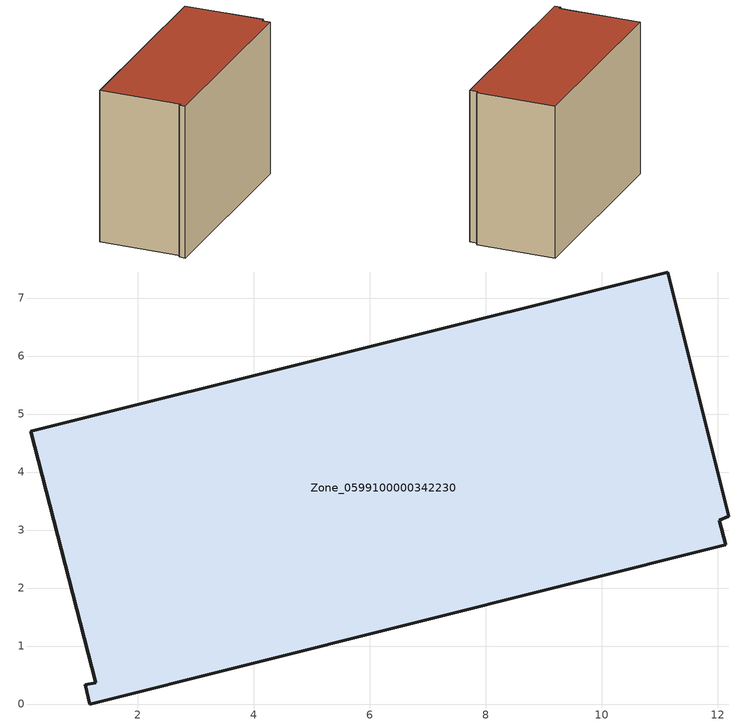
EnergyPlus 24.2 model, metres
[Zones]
Zone_0599100000342230
 floor ground (C_G): 1.17,0 1.09,0.33 1.28,0.37 0.15,4.71 11.14,7.45 12.19,3.24 12.02,3.17 12.14,2.75 z0
 wall outside (C_F): 12.14,2.75 12.02,3.17 12.19,3.24 11.14,7.45 0.15,4.71 1.28,0.37 1.09,0.33 1.17,0 12.14,2.75 z0:8.52
 roof outside (C_R): 0.15,4.71 1.28,0.37 1.09,0.33 1.17,0 12.14,2.75 12.02,3.17 12.19,3.24 11.14,7.45 z8.52
[BUILDING]
Pand.0599100000342230: North Axis=0; Terrain=City; Loads Convergence Tolerance Value=0.04; Temperature Convergence Tolerance Value=0.4; Solar Distribution=FullExterior; Maximum Number of Warmup Days=25; Minimum Number of Warmup Days=1
[Site:Location]
Rotterdam.The.Hague.AP_ZH_NLD Design_Conditions: Latitude=51.96; Longitude=4.45; Time Zone=1; Elevation=-4.5
[SITE:GROUNDTEMPERATURE:BUILDINGSURFACE]
18, 18, 18, 18, 18, 18, 18, 18, 18, 18, 18, 18
[MATERIAL] Thermal Absorptance=0.9; Solar Absorptance=0.7; Visible Absorptance=0.7
Name | Roughness | Thickness | Conductivity | Density | Specific Heat
G.TI.1992-2005 | MediumSmooth | 0.15 | 0.06 | 540 | 1210
F.TI.1992-2005 | Rough | 0.3 | 0.12 | 1920 | 840
R.TI.1992-2005 | MediumRough | 0.2 | 0.08 | 1500 | 1000
[CONSTRUCTION]
C_G: G.TI.1992-2005
C_F: F.TI.1992-2005
C_R: R.TI.1992-2005
[ZONE]
Zone_0599100000342230: Type=1; Multiplier=1; Ceiling Height=Autocalculate; Volume=Autocalculate; Floor Area=autocalculate; Part of Total Floor Area=Yes
[ZONEINFILTRATION:DESIGNFLOWRATE]
Infil_Zone_0599100000342230: Zone or ZoneList or Space or SpaceList=Zone_0599100000342230; Schedule=AlwaysOn; Design Flow Rate Calculation Method=Flow/Area; Flow Rate per Floor Area=0.0015; Constant Term Coefficient=1; Temperature Term Coefficient=0; Velocity Term Coefficient=0; Velocity Squared Term Coefficient=0
[HVACTEMPLATE:ZONE:IDEALLOADSAIRSYSTEM]
Zone_0599100000342230: Maximum Heating Supply Air Temperature=50; Minimum Cooling Supply Air Temperature=13; Maximum Heating Supply Air Humidity Ratio=0.0156; Minimum Cooling Supply Air Humidity Ratio=0.0077; Heating Limit=NoLimit; Cooling Limit=NoLimit; Dehumidification Control Type=ConstantSensibleHeatRatio; Cooling Sensible Heat Ratio=0.7; Dehumidification Setpoint=60; Humidification Control Type=None; Humidification Setpoint=30; Outdoor Air Method=None; Outdoor Air Flow Rate per Person=0.00944; Outdoor Air Flow Rate per Zone Floor Area=0; Outdoor Air Flow Rate per Zone=0; Demand Controlled Ventilation Type=None; Outdoor Air Economizer Type=NoEconomizer; Heat Recovery Type=None; Sensible Heat Recovery Effectiveness=0.7; Latent Heat Recovery Effectiveness=0.65
[ZONECONTROL:THERMOSTAT]
ThermostatControl_Zone_0599100000342230: Zone or ZoneList=Zone_0599100000342230; Control Type Schedule=DualSetpointControlType; Control 1=Thermostat_Zone_0599100000342230; Temperature Difference Between Cutout And Setpoint=0
[THERMOSTATSETPOINT:DUALSETPOINT]
Thermostat_Zone_0599100000342230: Heating Setpoint Temperature Schedule=HeatingSetpoint_Zone_0599100000342230; Cooling Setpoint Temperature Schedule=CoolingSetpoint_Zone_0599100000342230
[SCHEDULE:COMPACT]
HeatingSetpoint_Zone_0599100000342230: Through: 12/31, For: AllDays, Until: 24:00, 21
CoolingSetpoint_Zone_0599100000342230: Through: 12/31, For: AllDays, Until: 24:00, 24
DualSetpointControlType: Through: 12/31, For: AllDays, Until: 24:00, 4
AlwaysOn: Through: 12/31, For: AllDays, Until: 24:00, 1
